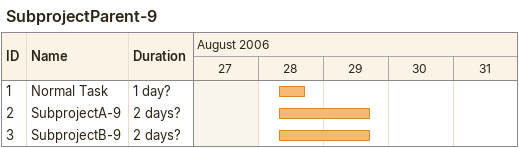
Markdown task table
SubprojectParent-9

| ID | Task | Duration | Start | Finish |
|---|---|---|---|---|
| 1 | Normal Task | 1d? | 2006-08-28 | 2006-08-28 |
| 2 | SubprojectA-9 | 2d? | 2006-08-28 | 2006-08-29 |
| 3 | SubprojectB-9 | 2d? | 2006-08-28 | 2006-08-29 |
